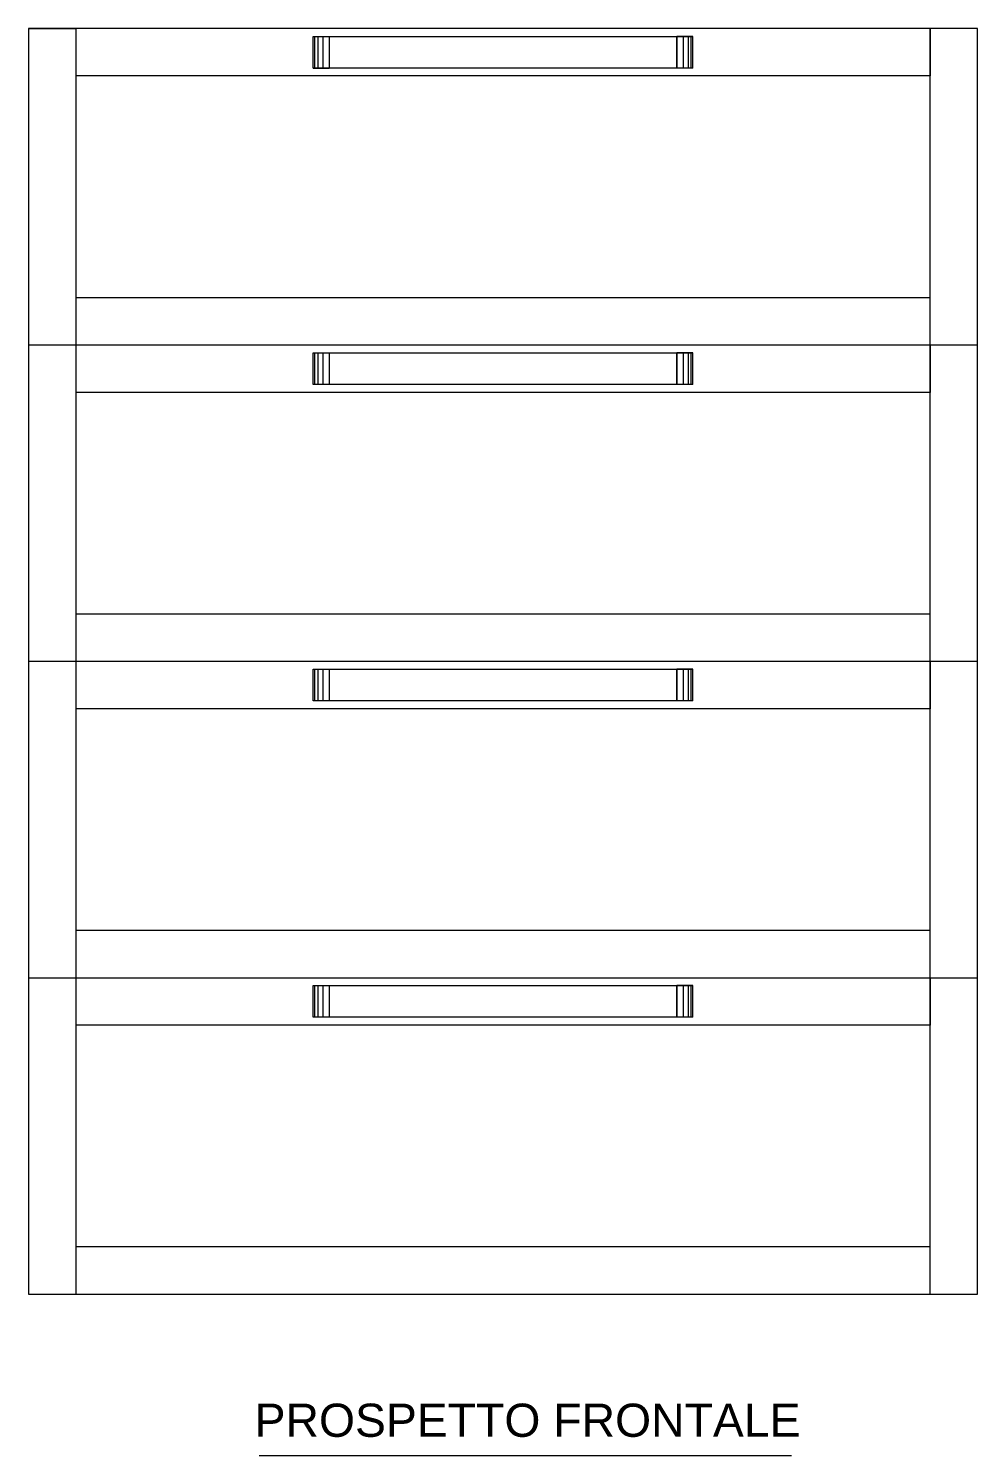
# Model space of a CAD drawing. Header units: millimetres. Extents: x 1515 to 3782, y 1467 to 2417.
# Drawn here: x 3110.6 to 3170.6, y 2302.6 to 2392.8 of the extents above; entities that cross this region are included whole.
import ezdxf

# ---------------------------------------------------------------- set-up
doc = ezdxf.new("R2010")
doc.units = ezdxf.units.MM
doc.layers.add('A-FURN', color=8, linetype='Continuous', lineweight=18)
doc.layers.add('G-ANNO-DIM', color=3, linetype='Continuous', lineweight=18)
doc.styles.add('underline', font='arial.ttf')

msp = doc.modelspace()

# ---------------------------------------------------------------- linework, layer by layer
at = {"layer": 'A-FURN'}
for p, q in [((3128.588, 2390.284), (3128.588, 2392.284)), ((3128.588, 2392.284), (3129.588, 2392.284)), ((3128.688, 2390.284), (3128.688, 2392.284)), ((3128.888, 2392.284), (3128.888, 2390.284)), ((3128.888, 2392.284), (3129.188, 2392.284)), ((3129.188, 2392.284), (3129.188, 2390.284)), ((3129.588, 2392.284), (3129.588, 2390.284)), ((3151.588, 2392.284), (3151.588, 2390.284)), ((3152.588, 2392.284), (3151.588, 2392.284)), ((3152.288, 2392.284), (3151.988, 2392.284)), ((3151.988, 2392.284), (3151.988, 2390.284)), ((3152.288, 2392.284), (3152.288, 2390.284)), ((3152.488, 2390.284), (3152.488, 2392.284)), ((3152.588, 2390.284), (3152.588, 2392.284)), ((3167.588, 2372.784), (3167.588, 2392.784)), ((3152.588, 2390.284), (3128.588, 2390.284)), ((3128.588, 2390.284), (3129.588, 2390.284)), ((3128.588, 2390.284), (3128.688, 2390.284)), ((3152.588, 2390.284), (3151.588, 2390.284)), ((3152.588, 2390.284), (3152.488, 2390.284)), ((3110.588, 2372.784), (3110.588, 2352.784)), ((3110.588, 2372.784), (3113.588, 2372.784)), ((3113.588, 2372.784), (3113.588, 2352.784)), ((3128.588, 2370.284), (3128.588, 2372.284)), ((3128.588, 2372.284), (3129.588, 2372.284)), ((3128.688, 2370.284), (3128.688, 2372.284)), ((3128.888, 2372.284), (3128.888, 2370.284)), ((3128.888, 2372.284), (3129.188, 2372.284)), ((3129.188, 2372.284), (3129.188, 2370.284)), ((3129.588, 2372.284), (3129.588, 2370.284)), ((3151.588, 2372.284), (3151.588, 2370.284)), ((3152.588, 2372.284), (3151.588, 2372.284)), ((3152.288, 2372.284), (3151.988, 2372.284)), ((3151.988, 2372.284), (3151.988, 2370.284)), ((3152.288, 2372.284), (3152.288, 2370.284)), ((3152.488, 2370.284), (3152.488, 2372.284)), ((3152.588, 2370.284), (3152.588, 2372.284)), ((3167.588, 2352.784), (3167.588, 2372.784)), ((3170.588, 2352.784), (3170.588, 2372.784)), ((3152.588, 2370.284), (3128.588, 2370.284)), ((3152.588, 2370.284), (3151.588, 2370.284)), ((3152.588, 2370.284), (3152.488, 2370.284)), ((3113.588, 2355.784), (3167.588, 2355.784)), ((3110.588, 2352.784), (3110.588, 2332.784)), ((3110.588, 2352.784), (3113.588, 2352.784)), ((3110.588, 2352.784), (3170.588, 2352.784)), ((3113.588, 2352.784), (3113.588, 2332.784)), ((3167.588, 2332.784), (3167.588, 2352.784)), ((3167.588, 2352.784), (3167.588, 2349.784)), ((3170.588, 2332.784), (3170.588, 2352.784)), ((3128.588, 2350.284), (3128.588, 2352.284)), ((3128.588, 2352.284), (3129.588, 2352.284)), ((3128.688, 2350.284), (3128.688, 2352.284)), ((3128.888, 2352.284), (3128.888, 2350.284)), ((3128.888, 2352.284), (3129.188, 2352.284)), ((3129.188, 2352.284), (3129.188, 2350.284)), ((3129.588, 2352.284), (3129.588, 2350.284)), ((3151.588, 2352.284), (3151.588, 2350.284)), ((3152.588, 2352.284), (3151.588, 2352.284)), ((3152.288, 2352.284), (3151.988, 2352.284)), ((3151.988, 2352.284), (3151.988, 2350.284)), ((3152.288, 2352.284), (3152.288, 2350.284)), ((3152.488, 2350.284), (3152.488, 2352.284)), ((3152.588, 2350.284), (3152.588, 2352.284)), ((3167.588, 2349.784), (3113.588, 2349.784)), ((3152.588, 2350.284), (3128.588, 2350.284)), ((3152.588, 2350.284), (3151.588, 2350.284)), ((3152.588, 2350.284), (3152.488, 2350.284)), ((3113.588, 2335.784), (3167.588, 2335.784)), ((3110.588, 2332.784), (3110.588, 2312.784)), ((3110.588, 2332.784), (3113.588, 2332.784)), ((3110.588, 2332.784), (3170.588, 2332.784)), ((3113.588, 2332.784), (3113.588, 2312.784)), ((3167.588, 2312.784), (3167.588, 2332.784)), ((3167.588, 2332.784), (3167.588, 2329.784)), ((3170.588, 2312.784), (3170.588, 2332.784)), ((3128.588, 2330.284), (3128.588, 2332.284)), ((3128.588, 2332.284), (3129.588, 2332.284)), ((3128.688, 2330.284), (3128.688, 2332.284)), ((3128.888, 2332.284), (3128.888, 2330.284)), ((3128.888, 2332.284), (3129.188, 2332.284)), ((3129.188, 2332.284), (3129.188, 2330.284)), ((3129.588, 2332.284), (3129.588, 2330.284)), ((3151.588, 2332.284), (3151.588, 2330.284)), ((3152.588, 2332.284), (3151.588, 2332.284)), ((3152.288, 2332.284), (3151.988, 2332.284)), ((3151.988, 2332.284), (3151.988, 2330.284)), ((3152.288, 2332.284), (3152.288, 2330.284)), ((3152.488, 2330.284), (3152.488, 2332.284)), ((3152.588, 2330.284), (3152.588, 2332.284)), ((3152.588, 2330.284), (3128.588, 2330.284)), ((3152.588, 2330.284), (3151.588, 2330.284)), ((3152.588, 2330.284), (3152.488, 2330.284)), ((3167.588, 2329.784), (3113.588, 2329.784)), ((3113.588, 2315.784), (3167.588, 2315.784)), ((3110.588, 2312.784), (3170.588, 2312.784))]:
    msp.add_line(p, q, dxfattribs=at)
for points in [[(3110.588, 2392.784), (3110.588, 2372.784), (3170.588, 2372.784), (3170.588, 2392.784), (3110.588, 2392.784), (3113.588, 2392.784), (3113.588, 2372.784)], [(3167.588, 2392.784), (3167.588, 2389.784), (3113.588, 2389.784)], [(3128.588, 2392.284), (3152.588, 2392.284)], [(3151.588, 2390.284), (3151.588, 2392.284)], [(3151.588, 2390.284), (3151.588, 2392.284)], [(3151.588, 2390.284), (3151.588, 2392.284)], [(3113.588, 2375.784), (3167.588, 2375.784)], [(3167.588, 2372.784), (3167.588, 2369.784), (3113.588, 2369.784)], [(3128.588, 2372.284), (3152.588, 2372.284)], [(3151.588, 2370.284), (3151.588, 2372.284)], [(3151.588, 2370.284), (3151.588, 2372.284)], [(3151.588, 2370.284), (3151.588, 2372.284)], [(3128.588, 2352.284), (3152.588, 2352.284)], [(3151.588, 2350.284), (3151.588, 2352.284)], [(3151.588, 2350.284), (3151.588, 2352.284)], [(3151.588, 2350.284), (3151.588, 2352.284)], [(3128.588, 2332.284), (3152.588, 2332.284)], [(3151.588, 2330.284), (3151.588, 2332.284)], [(3151.588, 2330.284), (3151.588, 2332.284)], [(3151.588, 2330.284), (3151.588, 2332.284)]]:
    msp.add_lwpolyline(points, dxfattribs=at)
at = {"layer": 'G-ANNO-DIM'}
msp.add_line((3125.18, 2302.583), (3158.831, 2302.583), dxfattribs=at)

# ---------------------------------------------------------------- texts
at = {"layer": 'G-ANNO-DIM', "style": 'underline'}
msp.add_text('PROSPETTO FRONTALE', height=2.09789, dxfattribs=at).set_placement((3124.881, 2303.761))

doc.saveas('drawing.dxf')
